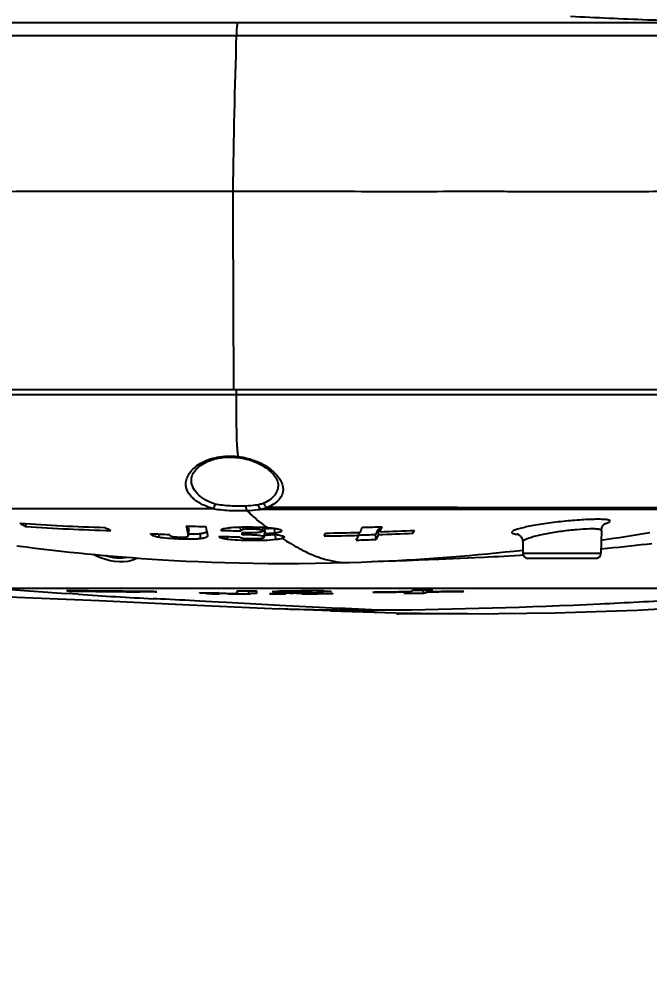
# Model space of a CAD drawing. Header units: millimetres. Extents: x 4086 to 8300, y 123 to 1549.
# Drawn here: x 7708.73 to 7724.6, y 601.23 to 625.55 of the extents above; entities that cross this region are included whole.
import ezdxf

# ---------------------------------------------------------------- set-up
doc = ezdxf.new("R2010")
doc.units = ezdxf.units.MM
for name, color, linetype in [('外形图', 7, 'Continuous'), ('尺寸标注', 7, 'Continuous'), ('运动范围', 7, 'Continuous')]:
    doc.layers.add(name, color=color, linetype=linetype)
doc.styles.add('思源黑', font='SourceHanSansCN-Normal.ttf')
doc.dimstyles.new('尺寸标注_1_4比例', dxfattribs={"dimtxt": 7, "dimasz": 6, "dimexe": 2, "dimexo": 1.5, "dimgap": 1, "dimtad": 1, "dimdec": 1, "dimlfac": 4, "dimdsep": 46, "dimtxsty": '思源黑', "dimcen": 0.09, "dimadec": 0, "dimazin": 0, "dimtp": 0.01, "dimtm": 0.01, "dimtfac": 1, "dimtdec": 1, "dimtofl": 0, "dimtmove": 0, "dimatfit": 3, "dimfxl": 1, "dimtolj": 1, "dimarcsym": 0})

# ---------------------------------------------------------------- blocks, each defined once
blk = doc.blocks.new('*D992')
at = {"layer": 'Defpoints', "color": 0}
for p in [(7645.229, 641.211), (7660.171, 641.211), (7727.758, 641.211), (7952.406, 601.599), (7690.663, 584.809)]:
    blk.add_point(p, dxfattribs=at)
at = {"layer": '尺寸标注', "color": 0, "lineweight": -2}
blk.add_line((7661.671, 641.211), (7662.252, 641.211), dxfattribs=at)
blk.add_arc((7727.758, 641.211), 67.507, 185.09413, 344.90587, dxfattribs=at)
at = {"layer": '尺寸标注', "color": 0}
for points in [[(7661.517, 635.261), (7659.519, 635.172), (7660.252, 641.211)], [(7793.912, 623.414), (7791.96, 623.849), (7794.24, 629.488)]]:
    blk.add_solid(points, dxfattribs=at)
at = {"layer": '尺寸标注', "color": 0, "insert": (7727.758, 578.414), "char_height": 7, "attachment_point": 5, "style": '思源黑'}
blk.add_mtext('\\A1;+\\A1;170%%d', dxfattribs=at)

msp = doc.modelspace()

# ---------------------------------------------------------------- linework, layer by layer
at = {"layer": '外形图'}
for p, q in [((7702.055, 625.4669), (7728.7458, 625.4669)), ((7703.3916, 625.4669), (7727.409, 625.4669)), ((7701.586, 625.1401), (7714.1911, 625.1405)), ((7714.1911, 625.1405), (7728.7616, 625.1404)), ((7700.7748, 616.2169), (7732.6163, 616.2169)), ((7732.6848, 616.0854), (7700.7806, 616.0854)), ((7713.5758, 613.2168), (7703.5748, 613.2169)), ((7708.8914, 612.7704), (7708.903, 612.8398)), ((7714.3045, 612.6614), (7714.2984, 612.7562)), ((7714.3763, 612.6931), (7714.3727, 612.7576)), ((7714.559, 612.7022), (7714.5594, 612.7576)), ((7714.7677, 612.6896), (7714.772, 612.7528)), ((7714.8497, 612.6575), (7714.8583, 612.749)), ((7714.8501, 612.6575), (7714.8587, 612.749)), ((7717.7991, 612.6904), (7717.7562, 612.6888)), ((7717.772, 612.5641), (7717.7562, 612.6888)), ((7717.7917, 612.7613), (7717.7897, 612.7572)), ((7717.8068, 612.6356), (7717.7897, 612.7572)), ((7723.4868, 612.8426), (7723.4875, 612.8428)), ((7712.038, 612.5806), (7712.0358, 612.5907)), ((7712.038, 612.5806), (7712.0394, 612.5902)), ((7712.2376, 612.4965), (7712.2467, 612.5806)), ((7712.5122, 612.5688), (7712.5135, 612.5687)), ((7712.5128, 612.5574), (7712.5123, 612.5687)), ((7712.5135, 612.5687), (7712.5128, 612.5574)), ((7712.5128, 612.5574), (7712.5128, 612.5556)), ((7712.7327, 612.4531), (7712.7348, 612.5031)), ((7712.9813, 612.5373), (7712.9968, 612.6603)), ((7712.9819, 612.5317), (7712.9816, 612.5372)), ((7712.9819, 612.5317), (7712.9975, 612.6547)), ((7713.291, 612.4609), (7713.287, 612.5859)), ((7713.4663, 612.5416), (7713.4671, 612.5363)), ((7713.8096, 612.6684), (7713.8099, 612.6722)), ((7713.9676, 612.4436), (7713.9731, 612.5146)), ((7714.3407, 612.5614), (7714.346, 612.6151)), ((7714.562, 612.4125), (7714.5623, 612.4632)), ((7714.8499, 612.6553), (7714.8497, 612.6575)), ((7714.8941, 612.5043), (7714.9055, 612.6278)), ((7714.8943, 612.5016), (7714.8941, 612.5043)), ((7714.8945, 612.5042), (7714.9057, 612.6251)), ((7714.9057, 612.6251), (7714.9055, 612.6278)), ((7715.1617, 612.6023), (7715.2221, 612.56)), ((7715.1858, 612.4386), (7715.1782, 612.5635)), ((7715.3327, 612.6639), (7715.333, 612.662)), ((7715.3956, 612.5054), (7715.3958, 612.5038)), ((7717.2732, 612.5484), (7717.2772, 612.6198)), ((7717.2772, 612.6198), (7717.3081, 612.6206)), ((7717.7109, 612.4434), (7717.695, 612.5682)), ((7718.6448, 612.6012), (7718.6353, 612.6694)), ((7723.385, 612.6646), (7723.3749, 612.0897)), ((7721.4049, 612.3774), (7721.4099, 612.0897)), ((7723.377, 612.2075), (7723.5374, 612.223)), ((7719.4713, 611.9535), (7719.6489, 611.9613)), ((7719.6489, 611.9613), (7719.8273, 611.9694)), ((7719.8273, 611.9694), (7720.0105, 611.9778)), ((7720.0105, 611.9778), (7720.206, 611.9872)), ((7720.206, 611.9872), (7720.4232, 611.998)), ((7723.3749, 612.0897), (7721.4099, 612.0897)), ((7723.2499, 611.9669), (7721.5349, 611.9669)), ((7717.0385, 611.8632), (7717.3331, 611.8732)), ((7717.3331, 611.8732), (7717.61, 611.884)), ((7717.5989, 611.8835), (7718.1967, 611.9038)), ((7717.61, 611.884), (7717.8043, 611.8924)), ((7717.7995, 611.8922), (7717.7747, 611.8911)), ((7718.1967, 611.9038), (7718.4779, 611.9139)), ((7718.4779, 611.9139), (7718.7839, 611.9255)), ((7718.7839, 611.9255), (7719.0338, 611.9353)), ((7719.0338, 611.9353), (7719.2946, 611.946)), ((7719.2946, 611.946), (7719.4713, 611.9535)), ((7708.0461, 611.2168), (7710.3218, 611.2168)), ((7710.2155, 611.0604), (7709.9055, 611.0813)), ((7709.9113, 611.1609), (7710.0028, 611.1597)), ((7710.0028, 611.1597), (7710.3616, 611.1551)), ((7710.3218, 611.2168), (7711.9944, 611.2168)), ((7712.1911, 611.1215), (7711.7596, 611.1245)), ((7711.9944, 611.2168), (7713.2982, 611.2168)), ((7712.1097, 611.1392), (7712.1642, 611.1273)), ((7712.1642, 611.1273), (7712.1911, 611.1215)), ((7713.2722, 611.1004), (7713.2722, 611.1028)), ((7713.2722, 611.1028), (7713.4326, 611.1015)), ((7713.2982, 611.2168), (7713.7395, 611.2168)), ((7713.4326, 611.1015), (7713.592, 611.1003)), ((7713.592, 611.1003), (7713.7501, 611.0992)), ((7713.7395, 611.2168), (7714.1835, 611.2168)), ((7713.7501, 611.0992), (7713.747, 611.0965)), ((7714.0047, 611.0712), (7713.946, 611.0715)), ((7714.1835, 611.2168), (7714.6296, 611.2168)), ((7714.2155, 611.1522), (7714.3793, 611.1515)), ((7714.2155, 611.1316), (7714.2155, 611.1521)), ((7714.5104, 611.0752), (7714.5067, 611.139)), ((7714.6296, 611.2168), (7715.0774, 611.2168)), ((7715.4412, 611.0679), (7715.0349, 611.0685)), ((7715.0774, 611.2168), (7715.0992, 611.2168)), ((7715.0992, 611.2168), (7715.5259, 611.2168)), ((7715.2678, 611.1266), (7715.0992, 611.1268)), ((7715.458, 611.0965), (7715.5366, 611.0991)), ((7715.5259, 611.2168), (7715.9746, 611.2168)), ((7715.6243, 611.0835), (7715.541, 611.0811)), ((7715.6021, 611.1265), (7715.6002, 611.15)), ((7715.7082, 611.086), (7715.6243, 611.0835)), ((7715.7199, 611.1055), (7715.7832, 611.1079)), ((7715.782, 611.1511), (7715.8371, 611.1512)), ((7716.2338, 611.0683), (7715.8405, 611.0678)), ((7715.9966, 611.0951), (7715.9342, 611.093)), ((7715.9746, 611.2168), (7716.4223, 611.2168)), ((7716.0831, 611.1279), (7716.0851, 611.1506)), ((7716.5847, 611.0693), (7716.2338, 611.0683)), ((7716.2676, 611.0818), (7716.5847, 611.0827)), ((7716.3851, 611.1101), (7716.3825, 611.146)), ((7716.4223, 611.2168), (7717.7514, 611.2168)), ((7716.5847, 611.0827), (7716.6221, 611.0828)), ((7716.6221, 611.0694), (7716.5847, 611.0693)), ((7716.6221, 611.0829), (7716.6221, 611.0739)), ((7716.6221, 611.0739), (7716.6221, 611.0694)), ((7717.9261, 611.1078), (7717.6298, 611.1066)), ((7717.6789, 611.1238), (7717.6831, 611.1252)), ((7717.6831, 611.1252), (7717.9794, 611.1265)), ((7717.7514, 611.2168), (7718.1874, 611.2168)), ((7718.2158, 611.1093), (7717.9261, 611.1078)), ((7717.9794, 611.1265), (7718.2692, 611.128)), ((7718.1874, 611.2168), (7718.619, 611.2168)), ((7718.4998, 611.111), (7718.2158, 611.1093)), ((7718.2692, 611.128), (7718.5014, 611.1294)), ((7718.5, 611.0796), (7718.4065, 611.079)), ((7718.5742, 611.0801), (7718.5, 611.0796)), ((7718.5014, 611.1294), (7718.5531, 611.1297)), ((7718.6153, 611.1519), (7718.6464, 611.163)), ((7718.619, 611.2168), (7719.0461, 611.2168)), ((7718.9036, 611.0827), (7718.8961, 611.1663)), ((7718.9348, 611.0933), (7718.9036, 611.0827)), ((7718.997, 611.1148), (7718.9924, 611.1656)), ((7719.0504, 611.1153), (7718.997, 611.1148)), ((7719.0461, 611.2168), (7719.4686, 611.2168)), ((7719.0467, 611.166), (7719.1435, 611.1669)), ((7719.0502, 611.1336), (7719.0467, 611.166)), ((7719.294, 611.1176), (7719.0504, 611.1153)), ((7719.1314, 611.1343), (7719.3469, 611.1364)), ((7719.5837, 611.1206), (7719.294, 611.1176)), ((7719.3469, 611.1364), (7719.6369, 611.1394)), ((7719.4686, 611.2168), (7719.886, 611.2168)), ((7719.867, 611.1238), (7719.5837, 611.1206)), ((7719.6369, 611.1394), (7719.8565, 611.1419)), ((7719.8565, 611.1419), (7719.9203, 611.1426)), ((7719.886, 611.2168), (7725.5461, 611.2168)), ((7712.181, 610.9465), (7712.0987, 610.9508)), ((7712.2829, 610.9411), (7712.181, 610.9465)), ((7713.7379, 610.8648), (7713.2611, 610.89)), ((7713.9465, 610.8537), (7713.7379, 610.8648)), ((7715.2811, 610.7828), (7713.9465, 610.8537)), ((7716.5657, 610.6414), (7715.2761, 610.6918)), ((7720.0161, 610.5669), (7718.2845, 610.5669))]:
    msp.add_line(p, q, dxfattribs=at)
for points in [[(7713.0592, 613.9503), (7713.0618, 613.9841), (7713.0688, 614.0197), (7713.0798, 614.0547), (7713.0947, 614.0893), (7713.1133, 614.1233), (7713.1354, 614.1567), (7713.1608, 614.1892), (7713.1894, 614.2209), (7713.221, 614.2514), (7713.2554, 614.2808), (7713.2925, 614.3089), (7713.3318, 614.3354), (7713.3733, 614.3603), (7713.4166, 614.3835), (7713.4615, 614.4048), (7713.5077, 614.4243), (7713.5551, 614.4419), (7713.6036, 614.4576), (7713.6532, 614.4715), (7713.7036, 614.4836), (7713.7548, 614.4939), (7713.8067, 614.5024), (7713.8592, 614.5091), (7713.9121, 614.514), (7713.9652, 614.5172), (7714.0187, 614.5185), (7714.0726, 614.5181), (7714.1268, 614.5159), (7714.1813, 614.5119), (7714.2301, 614.5067)], [(7714.2301, 614.5067), (7714.2778, 614.5004), (7714.3316, 614.4916), (7714.3853, 614.481), (7714.4388, 614.4686), (7714.4921, 614.4544), (7714.5452, 614.4384), (7714.5979, 614.4205), (7714.6501, 614.4007), (7714.7017, 614.3789), (7714.7523, 614.3553), (7714.8019, 614.3299), (7714.85, 614.3028), (7714.8965, 614.2741), (7714.941, 614.244), (7714.9832, 614.2126), (7715.0228, 614.1802), (7715.0597, 614.1469), (7715.0936, 614.113), (7715.1243, 614.0788), (7715.1515, 614.0445), (7715.1753, 614.0104), (7715.1956, 613.9765), (7715.2125, 613.9428), (7715.2258, 613.9096), (7715.2356, 613.877), (7715.2416, 613.8449), (7715.2438, 613.8154)], [(7723.385, 612.6646), (7723.3857, 612.68), (7723.3883, 612.7006), (7723.3926, 612.7205), (7723.3984, 612.7394), (7723.4054, 612.7569), (7723.4132, 612.7727), (7723.4215, 612.7868), (7723.4299, 612.799), (7723.4382, 612.8096), (7723.4462, 612.8186), (7723.4537, 612.8262), (7723.4607, 612.8326), (7723.4671, 612.8379), (7723.4727, 612.8422), (7723.4774, 612.8455), (7723.4811, 612.8478), (7723.4835, 612.8492), (7723.4845, 612.8498)], [(7721.2702, 612.5813), (7721.2692, 612.5815), (7721.2696, 612.5814), (7721.2716, 612.5808), (7721.2751, 612.5795), (7721.2801, 612.5774), (7721.2862, 612.5745), (7721.2934, 612.5708), (7721.3015, 612.566), (7721.3104, 612.5601), (7721.32, 612.5529), (7721.3302, 612.5442), (7721.341, 612.5337), (7721.3519, 612.5215), (7721.3627, 612.5074), (7721.3729, 612.4916), (7721.3822, 612.4741), (7721.3902, 612.4551), (7721.3966, 612.4351), (7721.4013, 612.4143), (7721.4041, 612.3931), (7721.4049, 612.3774)], [(7708.6677, 612.2839), (7708.8975, 612.2545), (7709.1243, 612.2263), (7709.3475, 612.1996), (7709.5674, 612.1741), (7709.7847, 612.1498), (7710, 612.1265), (7710.2141, 612.1043), (7710.4281, 612.0829), (7710.6435, 612.0623), (7710.8624, 612.0423), (7711.087, 612.0227), (7711.319, 612.0034), (7711.5596, 611.9846), (7711.8098, 611.9662), (7712.0708, 611.9483), (7712.3435, 611.931), (7712.6288, 611.9146), (7712.9277, 611.899), (7713.2399, 611.8847), (7713.5649, 611.8718), (7713.9021, 611.8607), (7714.2512, 611.8515), (7714.6125, 611.8445), (7714.9862, 611.8399), (7715.3724, 611.8381), (7715.7712, 611.8393), (7716.1826, 611.8437), (7716.6068, 611.8516), (7717.0387, 611.8632)], [(7723.5374, 612.223), (7723.6836, 612.2375), (7723.8282, 612.2523), (7723.9711, 612.2672), (7724.112, 612.2823), (7724.2509, 612.2975), (7724.3876, 612.3129), (7724.5221, 612.3283), (7724.6539, 612.3437)], [(7720.4232, 611.998), (7720.5417, 612.004), (7720.6662, 612.0106), (7720.7958, 612.0175), (7720.9292, 612.0249), (7721.0649, 612.0326), (7721.2013, 612.0407), (7721.3386, 612.049), (7721.4158, 612.0538)], [(7716.5657, 610.6414), (7718.2121, 610.5923), (7720.0877, 610.568), (7722.2113, 610.5908), (7724.2845, 610.6651), (7726.0891, 610.7708), (7727.7176, 610.8998), (7729.2205, 611.0486), (7730.6706, 611.2209), (7732.0562, 611.4133), (7733.0105, 611.5615)], [(7708.4565, 611.0001), (7710.7392, 610.9025), (7713.014, 610.7949), (7715.2761, 610.6918)]]:
    msp.add_lwpolyline(points, dxfattribs=at)
for centre, radius, start, end in [((7917.2439, 618.5524), 203.1596, 178.141692, 179.248913), ((7712.1704, 661.4359), 48.706, 265.95863, 268.48049), ((7713.7974, 622.3029), 10.7209, 241.84028, 242.76665), ((7712.3249, 661.8827), 49.2322, 266.00095, 268.49579), ((7718.547, 627.3719), 16.5133, 242.33087, 242.93105), ((7714.9028, 672.4645), 59.7149, 268.108203, 268.577233), ((7723.1044, 614.6873), 10.349, 190.60868, 191.99093), ((7720.9226, 614.3572), 8.1054, 191.21604, 192.08438), ((7741.2581, 618.2699), 28.3764, 191.17982, 191.64638), ((7714.6149, 607.945), 4.8103, 85.79214, 87.09449), ((7708.6675, 610.9494), 6.4744, 14.62329, 15.75382), ((7703.2011, 619.3653), 15.6364, 334.44684, 334.97035), ((7715.7966, 678.2634), 65.5325, 271.375026, 271.811287), ((7701.348, 620.5631), 18.2686, 334.28202, 334.72675), ((7723.0669, 614.1086), 1.3338, 287.33123, 288.34874), ((7714.8697, 669.0509), 56.5313, 267.12655, 267.60992), ((7714.8681, 668.8399), 56.3325, 268.86446, 269.38699), ((7714.8986, 672.1501), 59.4917, 268.951175, 269.427845), ((7725.3448, 614.8559), 11.2408, 191.49837, 191.77812), ((7714.7678, 612.2814), 0.3825, 77.36735, 77.61114), ((7714.8916, 614.8361), 2.2906, 277.18862, 277.36529), ((7706.731, 617.2119), 10.7427, 334.16915, 334.60022), ((7715.6679, 671.582), 59.0554, 270.710565, 271.557622), ((7715.7342, 672.6784), 60.0785, 270.668505, 271.471676), ((7715.542, 670.4075), 58.0047, 271.649987, 272.142952), ((7715.5393, 670.462), 57.9339, 271.715365, 272.132471), ((7715.5485, 675.0693), 62.5447, 272.037326, 272.837671), ((7715.6172, 676.6102), 64.0121, 271.960244, 272.742194), ((7709.4825, 617.1939), 10.249, 333.37736, 333.81584), ((7714.741, 671.8841), 60.0808, 278.26852, 279.446234), ((7715.2393, 667.7259), 55.8924, 272.63034, 276.33706), ((7721.5349, 612.0919), 0.125, 181, 270), ((7723.2499, 612.0919), 0.125, 270, 359), ((7731.348, 918.0006), 307.6674, 265.656408, 266.003597), ((7717.6323, 647.5182), 37.1681, 258.01054, 258.13886), ((7713.8463, 884.1371), 273.0206, 269.191268, 269.562089), ((7719.5173, 754.6637), 143.9042, 266.29388, 267.044966), ((7713.7977, 891.2312), 280.0973, 269.297099, 269.654721), ((7713.7479, 618.7682), 7.6933, 267.82219, 268.05859), ((7713.8077, 620.5673), 9.4933, 268.06557, 268.47021), ((7713.9183, 624.779), 13.7065, 268.47797, 268.9634), ((7714.0045, 629.3274), 18.2557, 268.95125, 269.21936), ((7714.14, 640.0518), 28.9809, 269.73244, 269.97267), ((7714.1431, 630.2558), 19.1849, 269.94953, 270.54019), ((7714.1011, 612.6259), 1.5416, 271.54894, 272.02221), ((7725.5258, 611.0913), 11.3104, 179.79546, 179.99068), ((7714.1936, 624.2699), 13.1988, 270.5661, 270.74405), ((7714.2659, 619.3882), 8.3166, 270.68254, 271.68484), ((7714.3699, 615.6956), 4.6225, 271.74176, 272.09877), ((7699.2558, 611.1449), 15.4485, 359.81701, 0.02028), ((7722.5169, 611.0684), 7.482, 179.88449, 179.99885), ((7712.1559, 711.793), 100.7506, 271.760236, 271.878226), ((7715.5193, 604.6701), 6.4779, 91.89069, 92.16081), ((7713.3766, 675.2973), 64.2345, 271.927116, 272.090706), ((7715.6802, 610.6716), 0.4632, 94.66731, 96.01529), ((7713.175, 696.0055), 84.9572, 271.708639, 271.861123), ((7714.6009, 642.1466), 31.0612, 272.1813, 272.29612), ((7715.8833, 574.1283), 37.0229, 89.80676, 90.07147), ((7715.8547, 604.2491), 6.8886, 89.70088, 90.0682), ((7714.3976, 659.1466), 48.0781, 271.90584, 272.13842), ((7715.9167, 584.7364), 26.4148, 89.63455, 89.80153), ((7715.9622, 591.4774), 19.6736, 89.28441, 89.64201), ((7715.0972, 640.3069), 29.2254, 272.14611, 272.28031), ((7716.0392, 597.6491), 13.5015, 88.9356, 89.28405), ((7715.7323, 624.6514), 13.5571, 272.23081, 272.75983), ((7716.1316, 602.4878), 8.6619, 88.30158, 88.95155), ((7713.5807, 622.7822), 12.3578, 289.12641, 289.36768), ((7710.366, 634.2577), 24.5343, 289.49362, 289.6478), ((7715.76, 620.3508), 9.7868, 288.92871, 289.31413), ((7706.7087, 645.9051), 36.8967, 289.54142, 289.69522), ((7713.8949, 628.1159), 18.011, 289.36447, 289.54434), ((7718.2845, 610.6919), 0.125, 232.76065, 270)]:
    msp.add_arc(centre, radius, start, end, dxfattribs=at)
for points, knots in [([(7722.6083, 625.6232), (7723.254, 625.5946), (7724.1678, 625.5478), (7725.2022, 625.5164), (7725.6447, 625.4893), (7725.8741, 625.5), (7725.9806, 625.4682), (7726.0338, 625.4669)], [0, 0, 0, 0, 0.5653241, 0.8004009, 0.9047014, 0.9534025, 1, 1, 1, 1]), ([(7714.2324, 625.4669), (7714.2294, 625.4669), (7714.223, 625.4578), (7714.2182, 625.441), (7714.2119, 625.4123), (7714.2066, 625.3742), (7714.2016, 625.3265), (7714.1954, 625.2476), (7714.1926, 625.1846), (7714.1911, 625.1405)], [0, 0, 0, 0, 0.0265135, 0.0817559, 0.1685532, 0.2857622, 0.4310041, 0.6010941, 1, 1, 1, 1]), ([(7700.5845, 621.2445), (7700.5891, 621.2456), (7700.6009, 621.247), (7700.6344, 621.2482), (7700.6949, 621.2456), (7700.7898, 621.2408), (7700.9146, 621.2367), (7701.0695, 621.2348), (7701.2541, 621.235), (7701.4681, 621.2363), (7701.8108, 621.2372), (7702.3084, 621.2319), (7702.9856, 621.2257), (7703.7654, 621.2251), (7704.4766, 621.2281), (7705.092, 621.2277), (7705.7642, 621.224), (7706.6523, 621.2172), (7707.7704, 621.2124), (7708.9515, 621.2143), (7710.1859, 621.2175), (7711.4634, 621.2163), (7712.7735, 621.215), (7713.6565, 621.2156), (7714.1017, 621.2156)], [0, 0, 0, 0, 0.0010417, 0.0026274, 0.0074424, 0.0144662, 0.0237085, 0.0351699, 0.0488367, 0.0646808, 0.0826652, 0.1248842, 0.1751192, 0.2329627, 0.2979487, 0.3329548, 0.3695396, 0.4471275, 0.5300645, 0.6176774, 0.7092504, 0.8040209, 0.9012024, 1, 1, 1, 1]), ([(7714.1017, 621.2156), (7714.5342, 621.2155), (7715.3993, 621.2162), (7716.6935, 621.2143), (7717.9779, 621.213), (7719.2425, 621.2134), (7720.2796, 621.2146), (7721.0922, 621.2138), (7721.8755, 621.2104), (7722.8216, 621.2053), (7723.9122, 621.206), (7724.9373, 621.2157), (7725.8894, 621.2284), (7726.7617, 621.2319), (7727.4355, 621.2259), (7727.9295, 621.2175), (7728.264, 621.2131), (7728.5735, 621.214), (7728.8574, 621.2209), (7729.1157, 621.2297), (7729.3487, 621.2307), (7729.5542, 621.2207), (7729.6827, 621.2205), (7729.7415, 621.2259)], [0, 0, 0, 0, 0.0829627, 0.1659249, 0.2482513, 0.3293161, 0.4084968, 0.4471867, 0.4851741, 0.5587486, 0.6286544, 0.6943628, 0.7553903, 0.8112964, 0.8616701, 0.8846423, 0.9060533, 0.9258479, 0.9439985, 0.9605147, 0.9754241, 0.9886678, 1, 1, 1, 1]), ([(7714.1938, 616.0854), (7714.1937, 616.102), (7714.194, 616.1262), (7714.1952, 616.157), (7714.1964, 616.1768), (7714.1979, 616.1929), (7714.1996, 616.2056), (7714.2011, 616.2123), (7714.2029, 616.2169), (7714.204, 616.2169)], [0, 0, 0, 0, 0.3750965, 0.5464906, 0.6976536, 0.822498, 0.916107, 0.975162, 1, 1, 1, 1]), ([(7714.2415, 614.5304), (7714.2374, 614.5523), (7714.2323, 614.5857), (7714.2283, 614.631), (7714.2236, 614.6789), (7714.2181, 614.7429), (7714.2098, 614.8589), (7714.2037, 615.0201), (7714.1989, 615.2972), (7714.1961, 615.6544), (7714.1944, 615.9415), (7714.1938, 616.0854)], [0, 0, 0, 0, 0.042872, 0.0649107, 0.0876296, 0.1357418, 0.1886222, 0.3117, 0.4467117, 0.7227113, 1, 1, 1, 1]), ([(7712.9221, 613.8448), (7712.9228, 613.8908), (7712.9408, 613.9871), (7713.0124, 614.1237), (7713.1275, 614.2518), (7713.3503, 614.4135), (7713.6454, 614.5144), (7713.9742, 614.5501), (7714.1521, 614.5415), (7714.2414, 614.5307)], [0, 0, 0, 0, 0.0841269, 0.1757238, 0.2788505, 0.3962052, 0.6760411, 0.8354583, 1, 1, 1, 1]), ([(7714.2388, 614.5309), (7714.238, 614.5274), (7714.2366, 614.5214), (7714.2342, 614.5135), (7714.2326, 614.5092), (7714.2309, 614.5067), (7714.2301, 614.5067)], [0, 0, 0, 0, 0.4149278, 0.7218026, 0.9148204, 1, 1, 1, 1]), ([(7714.2415, 614.5304), (7714.4004, 614.5112), (7714.6294, 614.4531), (7714.8978, 614.3215), (7715.0618, 614.211), (7715.1928, 614.0911), (7715.2898, 613.9657), (7715.3515, 613.8382), (7715.3679, 613.75), (7715.3687, 613.7082)], [0, 0, 0, 0, 0.3217415, 0.4671995, 0.5993176, 0.7177081, 0.8227996, 0.9159331, 1, 1, 1, 1]), ([(7713.6536, 613.3325), (7713.5639, 613.3638), (7713.4028, 613.436), (7713.2069, 613.5834), (7713.1018, 613.7334), (7713.0639, 613.8577), (7713.0586, 613.9197), (7713.0592, 613.9503)], [0, 0, 0, 0, 0.3123792, 0.5756449, 0.7973358, 0.8994985, 1, 1, 1, 1]), ([(7713.6031, 613.2168), (7713.5764, 613.2251), (7713.5244, 613.2429), (7713.4251, 613.28), (7713.3121, 613.3323), (7713.1926, 613.404), (7713.0671, 613.5032), (7712.9732, 613.6203), (7712.9281, 613.7492), (7712.9217, 613.8133), (7712.9221, 613.8448)], [0, 0, 0, 0, 0.0846926, 0.1669285, 0.3213756, 0.4619593, 0.5888187, 0.8066525, 0.9045513, 1, 1, 1, 1]), ([(7715.2438, 613.8154), (7715.2446, 613.7711), (7715.231, 613.6792), (7715.1601, 613.5516), (7715.0422, 613.4403), (7714.9426, 613.3833), (7714.887, 613.3575)], [0, 0, 0, 0, 0.2168033, 0.4435617, 0.700365, 1, 1, 1, 1]), ([(7715.3687, 613.7082), (7715.3694, 613.6632), (7715.3534, 613.5686), (7715.2724, 613.4397), (7715.1402, 613.3287), (7715.0302, 613.2724), (7714.9687, 613.2468)], [0, 0, 0, 0, 0.2087883, 0.4316916, 0.6912759, 1, 1, 1, 1]), ([(7714.4687, 613.1644), (7714.3164, 613.1574), (7714.0173, 613.1594), (7713.7195, 613.191), (7713.5758, 613.2168)], [0, 0, 0, 0, 0.5107778, 1, 1, 1, 1]), ([(7713.6536, 613.3325), (7713.6484, 613.3063), (7713.636, 613.2695), (7713.6094, 613.2313), (7713.5937, 613.2183), (7713.5858, 613.215)], [0, 0, 0, 0, 0.5757586, 0.8153298, 1, 1, 1, 1]), ([(7714.4385, 613.2837), (7714.3049, 613.277), (7714.0419, 613.2789), (7713.78, 613.3079), (7713.6536, 613.3325)], [0, 0, 0, 0, 0.5094639, 1, 1, 1, 1]), ([(7714.7496, 613.3168), (7714.7253, 613.3126), (7714.6222, 613.2967), (7714.518, 613.2878), (7714.4385, 613.2837)], [0, 0, 0, 0, 0.2365846, 1, 1, 1, 1]), ([(7714.4687, 613.1644), (7714.4639, 613.1686), (7714.456, 613.1831), (7714.4477, 613.2098), (7714.4414, 613.2447), (7714.4391, 613.2702), (7714.4385, 613.2837)], [0, 0, 0, 0, 0.1530215, 0.383793, 0.6753884, 1, 1, 1, 1]), ([(7714.816, 613.198), (7714.7888, 613.1937), (7714.6736, 613.1775), (7714.5575, 613.1685), (7714.4687, 613.1644)], [0, 0, 0, 0, 0.2361707, 1, 1, 1, 1]), ([(7714.887, 613.3575), (7714.8765, 613.3526), (7714.8322, 613.3343), (7714.7853, 613.323), (7714.7496, 613.3168)], [0, 0, 0, 0, 0.2421207, 1, 1, 1, 1]), ([(7714.816, 613.198), (7714.7972, 613.2053), (7714.7653, 613.2452), (7714.7528, 613.2904), (7714.7496, 613.3168)], [0, 0, 0, 0, 0.4304611, 1, 1, 1, 1]), ([(7714.9687, 613.2468), (7714.9571, 613.2411), (7714.9082, 613.2192), (7714.8559, 613.2055), (7714.816, 613.198)], [0, 0, 0, 0, 0.240808, 1, 1, 1, 1]), ([(7726.7904, 613.1979), (7726.6947, 613.1971), (7726.4763, 613.1969), (7726.1863, 613.1974), (7725.9141, 613.197), (7725.5896, 613.1976), (7725.137, 613.1983), (7724.5408, 613.1974), (7723.8773, 613.198), (7723.1518, 613.1988), (7722.0749, 613.1986), (7720.6168, 613.1969), (7718.7638, 613.1985), (7716.8134, 613.1977), (7715.4864, 613.198), (7714.816, 613.198)], [0, 0, 0, 0, 0.0239936, 0.054715, 0.072651, 0.0921822, 0.1360154, 0.186041, 0.2415593, 0.3022389, 0.3677995, 0.5113652, 0.6675397, 0.8320438, 1, 1, 1, 1]), ([(7714.9687, 613.2468), (7714.9486, 613.2558), (7714.9127, 613.2895), (7714.8929, 613.3332), (7714.887, 613.3575)], [0, 0, 0, 0, 0.4682912, 1, 1, 1, 1]), ([(7726.9356, 613.2507), (7726.3837, 613.2417), (7725.6326, 613.2421), (7724.6611, 613.2405), (7724.0006, 613.241), (7723.2791, 613.2421), (7722.2082, 613.2427), (7720.7572, 613.2424), (7718.9112, 613.245), (7716.9646, 613.2457), (7715.6391, 613.2465), (7714.9687, 613.2468)], [0, 0, 0, 0, 0.1383798, 0.1882662, 0.2435591, 0.3039486, 0.3691548, 0.5120235, 0.6676901, 0.8319363, 1, 1, 1, 1]), ([(7714.4687, 613.1644), (7714.5456, 613.0798), (7714.7102, 612.935), (7714.8844, 612.8039), (7714.9679, 612.7423)], [0, 0, 0, 0, 0.5240494, 1, 1, 1, 1]), ([(7723.6031, 612.9071), (7723.6035, 612.9174), (7723.5785, 612.9295), (7723.5479, 612.9365), (7723.5058, 612.9429), (7723.4541, 612.9472), (7723.3913, 612.95), (7723.3186, 612.9511), (7723.2037, 612.9504), (7723.0412, 612.9449), (7722.8283, 612.9324), (7722.5978, 612.914), (7722.3589, 612.8903), (7722.1207, 612.8622), (7721.8925, 612.8304), (7721.6828, 612.796), (7721.4992, 612.7602), (7721.366, 612.7285), (7721.2778, 612.7027), (7721.2264, 612.6852), (7721.1857, 612.6684), (7721.1559, 612.6523), (7721.1367, 612.6377), (7721.1299, 612.6253), (7721.13, 612.6202)], [0, 0, 0, 0, 0.0122323, 0.0242582, 0.0406514, 0.0613615, 0.0862604, 0.1151208, 0.1476588, 0.2225497, 0.3079912, 0.4006249, 0.4968119, 0.5928345, 0.6850691, 0.7701269, 0.8449568, 0.906927, 0.9324097, 0.9539359, 0.9713604, 0.9846326, 0.9939071, 1, 1, 1, 1]), ([(7713.8098, 612.6722), (7713.8106, 612.6792), (7713.82, 612.6959), (7713.8364, 612.704), (7713.8462, 612.708)], [0, 0, 0, 0, 0.3986697, 1, 1, 1, 1]), ([(7713.8462, 612.708), (7713.8628, 612.7147), (7713.9062, 612.7247), (7713.9497, 612.7316), (7713.9758, 612.7351)], [0, 0, 0, 0, 0.404804, 1, 1, 1, 1]), ([(7713.9758, 612.7351), (7713.9928, 612.7374), (7714.07, 612.7462), (7714.1477, 612.7508), (7714.2082, 612.7533)], [0, 0, 0, 0, 0.2210317, 1, 1, 1, 1]), ([(7714.2082, 612.7533), (7714.2333, 612.7543), (7714.3365, 612.7578), (7714.4399, 612.7586), (7714.5181, 612.758)], [0, 0, 0, 0, 0.2427123, 1, 1, 1, 1]), ([(7714.3763, 612.6931), (7714.3594, 612.6901), (7714.3334, 612.6844), (7714.3097, 612.6693), (7714.3045, 612.6614)], [0, 0, 0, 0, 0.645832, 1, 1, 1, 1]), ([(7714.559, 612.7022), (7714.5245, 612.7024), (7714.4636, 612.7018), (7714.4025, 612.6976), (7714.3763, 612.6931)], [0, 0, 0, 0, 0.5643638, 1, 1, 1, 1]), ([(7714.5181, 612.758), (7714.5469, 612.7578), (7714.6605, 612.7566), (7714.774, 612.7534), (7714.8588, 612.7491)], [0, 0, 0, 0, 0.2531877, 1, 1, 1, 1]), ([(7714.7677, 612.6896), (7714.7362, 612.6944), (7714.6666, 612.7003), (7714.5969, 612.702), (7714.559, 612.7022)], [0, 0, 0, 0, 0.4559626, 1, 1, 1, 1]), ([(7714.8497, 612.6575), (7714.849, 612.6612), (7714.8422, 612.6693), (7714.8254, 612.6769), (7714.7998, 612.6843), (7714.7795, 612.6878), (7714.7677, 612.6896)], [0, 0, 0, 0, 0.1248016, 0.3188185, 0.606902, 1, 1, 1, 1]), ([(7715.1405, 612.7249), (7715.122, 612.7227), (7715.0415, 612.7146), (7714.9608, 612.7099), (7714.8987, 612.7072)], [0, 0, 0, 0, 0.2310396, 1, 1, 1, 1]), ([(7714.9679, 612.7423), (7714.9793, 612.7414), (7715.0221, 612.7381), (7715.0649, 612.734), (7715.0962, 612.7304)], [0, 0, 0, 0, 0.2654242, 1, 1, 1, 1]), ([(7715.0962, 612.7304), (7715.1018, 612.7298), (7715.1226, 612.7273), (7715.1434, 612.7246), (7715.1586, 612.7224)], [0, 0, 0, 0, 0.2658745, 1, 1, 1, 1]), ([(7715.1617, 612.6023), (7715.1612, 612.6123), (7715.1605, 612.6323), (7715.1576, 612.6622), (7715.1567, 612.6924), (7715.1595, 612.7123), (7715.1594, 612.7224)], [0, 0, 0, 0, 0.2496863, 0.4995657, 0.7492501, 1, 1, 1, 1]), ([(7715.1586, 612.7224), (7715.1854, 612.7186), (7715.2304, 612.7111), (7715.2809, 612.6985), (7715.3085, 612.6871), (7715.3232, 612.6786), (7715.3315, 612.6698), (7715.3327, 612.6639)], [0, 0, 0, 0, 0.4318175, 0.725693, 0.8270726, 0.9030737, 1, 1, 1, 1]), ([(7717.7562, 612.6888), (7717.7512, 612.6786), (7717.7311, 612.6382), (7717.7106, 612.598), (7717.695, 612.5682)], [0, 0, 0, 0, 0.2538903, 1, 1, 1, 1]), ([(7723.385, 612.6646), (7723.385, 612.6686), (7723.3801, 612.6781), (7723.3639, 612.6868), (7723.3398, 612.6944), (7723.3066, 612.7003), (7723.2647, 612.7047), (7723.2142, 612.7075), (7723.1557, 612.7087), (7723.0054, 612.7074), (7722.7472, 612.6903), (7722.3855, 612.6496), (7722.0762, 612.6006), (7721.845, 612.5531), (7721.6984, 612.5172), (7721.5923, 612.4856), (7721.5221, 612.4599), (7721.4812, 612.4424), (7721.4484, 612.4252), (7721.4216, 612.4073), (7721.4047, 612.389), (7721.4049, 612.3774)], [0, 0, 0, 0, 0.0058374, 0.0141924, 0.0264066, 0.0428229, 0.0634668, 0.088226, 0.1169046, 0.149245, 0.3084605, 0.4958165, 0.6826157, 0.7671417, 0.8416736, 0.903668, 0.9293171, 0.9511343, 0.9689997, 0.9829038, 1, 1, 1, 1]), ([(7723.4875, 612.8428), (7723.5042, 612.8484), (7723.5333, 612.8587), (7723.5699, 612.8753), (7723.5932, 612.8893), (7723.6029, 612.9018), (7723.6031, 612.9071)], [0, 0, 0, 0, 0.3902752, 0.6844986, 0.8832547, 1, 1, 1, 1]), ([(7712.2376, 612.4965), (7712.2091, 612.5012), (7712.1596, 612.5109), (7712.1034, 612.5277), (7712.0708, 612.5436), (7712.0508, 612.5572), (7712.04, 612.5711), (7712.038, 612.5806)], [0, 0, 0, 0, 0.3871151, 0.6743806, 0.7827882, 0.8704836, 1, 1, 1, 1]), ([(7712.7327, 612.4531), (7712.6437, 612.4565), (7712.4781, 612.4658), (7712.3132, 612.484), (7712.2376, 612.4965)], [0, 0, 0, 0, 0.5377689, 1, 1, 1, 1]), ([(7712.5128, 612.5556), (7712.5129, 612.5526), (7712.5155, 612.5456), (7712.5255, 612.5368), (7712.5419, 612.5288), (7712.5661, 612.5213), (7712.5984, 612.5148), (7712.6552, 612.5072), (7712.7015, 612.5044), (7712.7341, 612.5031)], [0, 0, 0, 0, 0.0387896, 0.0900722, 0.1652447, 0.2700641, 0.4110933, 0.584423, 1, 1, 1, 1]), ([(7713.291, 612.4609), (7713.2526, 612.4565), (7713.1687, 612.4504), (7712.9825, 612.4456), (7712.8349, 612.4491), (7712.7327, 612.4531)], [0, 0, 0, 0, 0.2076419, 0.4510081, 1, 1, 1, 1]), ([(7712.7341, 612.5031), (7712.7708, 612.5017), (7712.8357, 612.5003), (7712.9009, 612.5021), (7712.9288, 612.506)], [0, 0, 0, 0, 0.5661083, 1, 1, 1, 1]), ([(7712.9288, 612.506), (7712.9373, 612.5071), (7712.9515, 612.5098), (7712.9705, 612.5161), (7712.9811, 612.5254), (7712.9819, 612.5317)], [0, 0, 0, 0, 0.418906, 0.6927246, 1, 1, 1, 1]), ([(7713.287, 612.5859), (7713.2414, 612.5807), (7713.1414, 612.5742), (7713.0413, 612.5728), (7712.9872, 612.5728)], [0, 0, 0, 0, 0.4590704, 1, 1, 1, 1]), ([(7713.4477, 612.6328), (7713.4419, 612.6273), (7713.4251, 612.6167), (7713.3918, 612.6044), (7713.3445, 612.5935), (7713.3079, 612.5883), (7713.287, 612.5859)], [0, 0, 0, 0, 0.1421122, 0.3455502, 0.6280076, 1, 1, 1, 1]), ([(7713.467, 612.5363), (7713.4672, 612.5324), (7713.4662, 612.5239), (7713.4591, 612.512), (7713.4465, 612.5011), (7713.4188, 612.486), (7713.3661, 612.4712), (7713.3191, 612.4641), (7713.291, 612.4609)], [0, 0, 0, 0, 0.0579188, 0.1212106, 0.1994717, 0.2999723, 0.583634, 1, 1, 1, 1]), ([(7713.9676, 612.4436), (7713.936, 612.448), (7713.8819, 612.4568), (7713.8204, 612.4719), (7713.7853, 612.4863), (7713.7651, 612.4978), (7713.7536, 612.51), (7713.7518, 612.5185)], [0, 0, 0, 0, 0.4068648, 0.6999609, 0.8067441, 0.8892636, 1, 1, 1, 1]), ([(7714.562, 612.4125), (7714.451, 612.4131), (7714.2526, 612.4174), (7714.0543, 612.4317), (7713.9676, 612.4436)], [0, 0, 0, 0, 0.5591177, 1, 1, 1, 1]), ([(7714.2654, 612.5106), (7714.2725, 612.5021), (7714.3019, 612.4871), (7714.364, 612.4738), (7714.4579, 612.465), (7714.5315, 612.4633), (7714.5727, 612.463)], [0, 0, 0, 0, 0.1057526, 0.2991742, 0.6076403, 1, 1, 1, 1]), ([(7714.3296, 612.6152), (7714.3891, 612.6148), (7714.4943, 612.6147), (7714.5995, 612.616), (7714.6452, 612.6179)], [0, 0, 0, 0, 0.565348, 1, 1, 1, 1]), ([(7714.8941, 612.5043), (7714.8928, 612.5103), (7714.8815, 612.5181), (7714.8642, 612.5247), (7714.8312, 612.5335), (7714.7774, 612.5415), (7714.7016, 612.5487), (7714.6161, 612.5538), (7714.4948, 612.5586), (7714.4026, 612.5605), (7714.3407, 612.5614)], [0, 0, 0, 0, 0.0329262, 0.0623732, 0.1024775, 0.2130504, 0.3529707, 0.5080619, 0.6699118, 1, 1, 1, 1]), ([(7714.5727, 612.463), (7714.6174, 612.4628), (7714.6976, 612.4636), (7714.7778, 612.4686), (7714.8131, 612.4732)], [0, 0, 0, 0, 0.5564104, 1, 1, 1, 1]), ([(7714.6452, 612.6179), (7714.6593, 612.6184), (7714.709, 612.6211), (7714.7587, 612.6256), (7714.7939, 612.6319)], [0, 0, 0, 0, 0.2829856, 1, 1, 1, 1]), ([(7714.7939, 612.6319), (7714.802, 612.6333), (7714.8161, 612.6361), (7714.8337, 612.6416), (7714.8452, 612.647), (7714.8496, 612.6528), (7714.8499, 612.6553)], [0, 0, 0, 0, 0.3943634, 0.6847887, 0.8786095, 1, 1, 1, 1]), ([(7714.8131, 612.4732), (7714.8251, 612.4747), (7714.8457, 612.4778), (7714.8713, 612.4844), (7714.8875, 612.4908), (7714.894, 612.4983), (7714.8943, 612.5016)], [0, 0, 0, 0, 0.4097895, 0.7018154, 0.8890285, 1, 1, 1, 1]), ([(7714.9055, 612.6278), (7714.9041, 612.6342), (7714.8918, 612.6423), (7714.8732, 612.6493), (7714.8593, 612.6528), (7714.8514, 612.6546)], [0, 0, 0, 0, 0.3187288, 0.6071849, 1, 1, 1, 1]), ([(7715.1782, 612.5635), (7715.1573, 612.5609), (7715.0642, 612.5507), (7714.9706, 612.5454), (7714.8982, 612.5426)], [0, 0, 0, 0, 0.2253843, 1, 1, 1, 1]), ([(7715.1617, 612.6023), (7715.1445, 612.6001), (7715.0682, 612.5917), (7714.9916, 612.5868), (7714.9322, 612.5839)], [0, 0, 0, 0, 0.2258327, 1, 1, 1, 1]), ([(7714.9322, 612.5839), (7714.9853, 612.581), (7715.0821, 612.5749), (7715.1787, 612.5657), (7715.2221, 612.56)], [0, 0, 0, 0, 0.5479568, 1, 1, 1, 1]), ([(7715.333, 612.662), (7715.3333, 612.659), (7715.3317, 612.652), (7715.3234, 612.6433), (7715.3103, 612.6354), (7715.2918, 612.6279), (7715.2678, 612.6207), (7715.224, 612.6109), (7715.1878, 612.6056), (7715.1617, 612.6023)], [0, 0, 0, 0, 0.0480014, 0.1064948, 0.1853796, 0.289462, 0.4214274, 0.5831648, 1, 1, 1, 1]), ([(7715.3531, 612.4711), (7715.3302, 612.4632), (7715.2744, 612.451), (7715.2182, 612.4427), (7715.1858, 612.4386)], [0, 0, 0, 0, 0.4246873, 1, 1, 1, 1]), ([(7715.2221, 612.56), (7715.2443, 612.5572), (7715.2847, 612.5512), (7715.3319, 612.5412), (7715.3624, 612.5312), (7715.3813, 612.5228), (7715.3939, 612.513), (7715.3956, 612.5054)], [0, 0, 0, 0, 0.3604857, 0.6579036, 0.7773493, 0.873819, 1, 1, 1, 1]), ([(7715.3958, 612.5038), (7715.3961, 612.5009), (7715.3942, 612.494), (7715.3853, 612.4857), (7715.3712, 612.4778), (7715.3597, 612.4734), (7715.3531, 612.4711)], [0, 0, 0, 0, 0.1525132, 0.3506629, 0.6280092, 1, 1, 1, 1]), ([(7715.3531, 612.4711), (7715.4901, 612.3801), (7715.7306, 612.2324), (7716.0855, 612.0598), (7716.4031, 611.9444), (7716.7208, 611.8734), (7716.934, 611.86), (7717.0385, 611.8632)], [0, 0, 0, 0, 0.2712666, 0.4647907, 0.6498306, 0.8274285, 1, 1, 1, 1]), ([(7717.2121, 612.4269), (7717.2172, 612.4367), (7717.2379, 612.477), (7717.2581, 612.5176), (7717.2732, 612.5484)], [0, 0, 0, 0, 0.2442531, 1, 1, 1, 1]), ([(7717.772, 612.5641), (7717.7669, 612.5537), (7717.7469, 612.5133), (7717.7264, 612.4731), (7717.7109, 612.4434)], [0, 0, 0, 0, 0.2553453, 1, 1, 1, 1]), ([(7721.13, 612.6202), (7721.13, 612.6172), (7721.1323, 612.6104), (7721.1412, 612.6023), (7721.1546, 612.5951), (7721.1729, 612.5887), (7721.1962, 612.5829), (7721.2368, 612.5757), (7721.2699, 612.5724), (7721.2936, 612.5706)], [0, 0, 0, 0, 0.0508551, 0.1138372, 0.1976662, 0.3059716, 0.4401652, 0.6006876, 1, 1, 1, 1]), ([(7715.1858, 612.4386), (7715.0888, 612.4264), (7714.8806, 612.4141), (7714.6724, 612.4119), (7714.562, 612.4125)], [0, 0, 0, 0, 0.4696109, 1, 1, 1, 1]), ([(7711.7046, 611.9736), (7711.6288, 611.9336), (7711.2593, 611.8135), (7710.8482, 611.9231), (7710.5889, 612.0672)], [0, 0, 0, 0, 0.224216, 1, 1, 1, 1]), ([(7713.4555, 611.0805), (7713.4074, 611.0823), (7713.3676, 611.0959), (7713.2722, 611.0868), (7713.2722, 611.1004)], [0, 0, 0, 0, 0.780537, 1, 1, 1, 1]), ([(7713.7463, 611.0953), (7713.7477, 611.0778), (7713.8579, 611.1031), (7713.9051, 611.0842), (7713.9585, 611.0839)], [0, 0, 0, 0, 0.2476433, 1, 1, 1, 1]), ([(7713.747, 611.0965), (7713.7468, 611.0963), (7713.7465, 611.096), (7713.7463, 611.0955), (7713.7463, 611.0953)], [0, 0, 0, 0, 0.5630421, 1, 1, 1, 1]), ([(7714.1555, 611.0852), (7714.1714, 611.0858), (7714.185, 611.0889), (7714.2155, 611.0887), (7714.2155, 611.0931)], [0, 0, 0, 0, 0.7858371, 1, 1, 1, 1]), ([(7714.7043, 611.0956), (7714.7043, 611.0831), (7714.6189, 611.0886), (7714.5823, 611.0778), (7714.5392, 611.0762)], [0, 0, 0, 0, 0.2252505, 1, 1, 1, 1]), ([(7715.0992, 611.1268), (7715.109, 611.1384), (7715.179, 611.1307), (7715.2313, 611.1417), (7715.2751, 611.1433)], [0, 0, 0, 0, 0.2580086, 1, 1, 1, 1]), ([(7715.3056, 611.1444), (7715.3414, 611.1456), (7715.5001, 611.1497), (7715.6589, 611.1508), (7715.782, 611.1511)], [0, 0, 0, 0, 0.2251521, 1, 1, 1, 1]), ([(7715.6069, 611.1282), (7715.606, 611.128), (7715.6044, 611.1275), (7715.6028, 611.1268), (7715.6021, 611.1265)], [0, 0, 0, 0, 0.5553284, 1, 1, 1, 1]), ([(7715.6316, 611.1323), (7715.6266, 611.1318), (7715.6183, 611.1307), (7715.6101, 611.1291), (7715.6069, 611.1282)], [0, 0, 0, 0, 0.6047986, 1, 1, 1, 1]), ([(7715.6667, 611.1349), (7715.6623, 611.1347), (7715.6543, 611.1342), (7715.6462, 611.1336), (7715.6425, 611.1333)], [0, 0, 0, 0, 0.5419946, 1, 1, 1, 1]), ([(7715.8465, 611.1377), (7715.7976, 611.1377), (7715.7377, 611.1375), (7715.6777, 611.1355), (7715.6667, 611.1349)], [0, 0, 0, 0, 0.8159629, 1, 1, 1, 1]), ([(7715.8454, 611.1103), (7715.8653, 611.1111), (7715.9312, 611.114), (7715.9971, 611.117), (7716.0428, 611.1211)], [0, 0, 0, 0, 0.3033459, 1, 1, 1, 1]), ([(7716.0831, 611.1279), (7716.0831, 611.1335), (7716.0476, 611.129), (7716.0328, 611.1345), (7716.0158, 611.1352)], [0, 0, 0, 0, 0.2456325, 1, 1, 1, 1]), ([(7716.0815, 611.1266), (7716.0819, 611.1268), (7716.0826, 611.1271), (7716.0831, 611.1277), (7716.0831, 611.1279)], [0, 0, 0, 0, 0.6370976, 1, 1, 1, 1]), ([(7716.3883, 611.1459), (7716.435, 611.1445), (7716.4973, 611.1364), (7716.5675, 611.141), (7716.5832, 611.1312)], [0, 0, 0, 0, 0.7163304, 1, 1, 1, 1]), ([(7716.5832, 611.1312), (7716.5835, 611.1309), (7716.5842, 611.1305), (7716.5845, 611.1297), (7716.5845, 611.1294)], [0, 0, 0, 0, 0.5874526, 1, 1, 1, 1]), ([(7725.3052, 610.916), (7724.6539, 610.8776), (7722.1969, 610.7496), (7719.7369, 610.6714), (7717.9291, 610.6579)], [0, 0, 0, 0, 0.2651812, 1, 1, 1, 1]), ([(7717.9296, 610.6579), (7717.6927, 610.6562), (7716.8144, 610.6538), (7715.9359, 610.6643), (7715.295, 610.691)], [0, 0, 0, 0, 0.2697361, 1, 1, 1, 1])]:
    msp.add_open_spline(points, degree=3, knots=knots, dxfattribs=at)
for points in [[(7714.1017, 621.2156), (7714.1079, 619.5493), (7714.114, 617.8831), (7714.1196, 616.2169)], [(7712.9975, 612.6547), (7712.9977, 612.6565), (7712.9976, 612.6585), (7712.9972, 612.6603)], [(7715.3489, 612.5355), (7715.3504, 612.514), (7715.3516, 612.4925), (7715.3531, 612.4711)], [(7711.4677, 611.9915), (7711.2789, 611.9431), (7711.0672, 611.9712), (7710.8848, 612.0401)], [(7713.9585, 611.0839), (7714.0199, 611.0835), (7714.0813, 611.0832), (7714.1427, 611.0848)], [(7714.3793, 611.1515), (7714.4877, 611.1511), (7714.596, 611.1507), (7714.7043, 611.1504)], [(7715.0349, 611.0834), (7715.1068, 611.0855), (7715.1787, 611.0877), (7715.2506, 611.0899)], [(7715.6021, 611.1265), (7715.4907, 611.1265), (7715.3793, 611.1265), (7715.2678, 611.1266)], [(7716.0158, 611.1352), (7715.9741, 611.1369), (7715.9324, 611.1374), (7715.8907, 611.1376)], [(7718.9037, 611.0827), (7718.7939, 611.0817), (7718.6841, 611.0809), (7718.5742, 611.0801)], [(7718.6464, 611.163), (7718.7798, 611.1639), (7718.9133, 611.1649), (7719.0467, 611.166)], [(7713.2611, 610.89), (7712.9351, 610.9072), (7712.609, 610.924), (7712.2829, 610.9411)], [(7717.9296, 610.6579), (7717.0464, 610.691), (7716.1637, 610.7364), (7715.2811, 610.7828)]]:
    msp.add_open_spline(points, degree=3, dxfattribs=at)
at = {"layer": '运动范围'}
msp.add_arc((7727.9003, 641.2169), 227.975, 10, 349.993572, dxfattribs=at)

# ---------------------------------------------------------------- dimensions: what is measured, and where the dimension line sits
at = {"layer": '尺寸标注'}
dim = msp.add_angular_dim_2l(base=(7690.6629, 584.8095), line1=((7645.2287, 641.2105), (7660.1706, 641.2105)), line2=((7952.4065, 601.599), (7727.7585, 641.2105)), text='\\A1;+<>', dimstyle='尺寸标注_1_4比例', dxfattribs=at)
dim.commit()
dim.dimension.update_dxf_attribs({"geometry": '*D992', "text_midpoint": (7727.7585, 573.7038), "dimtype": 162})

doc.saveas('drawing.dxf')
